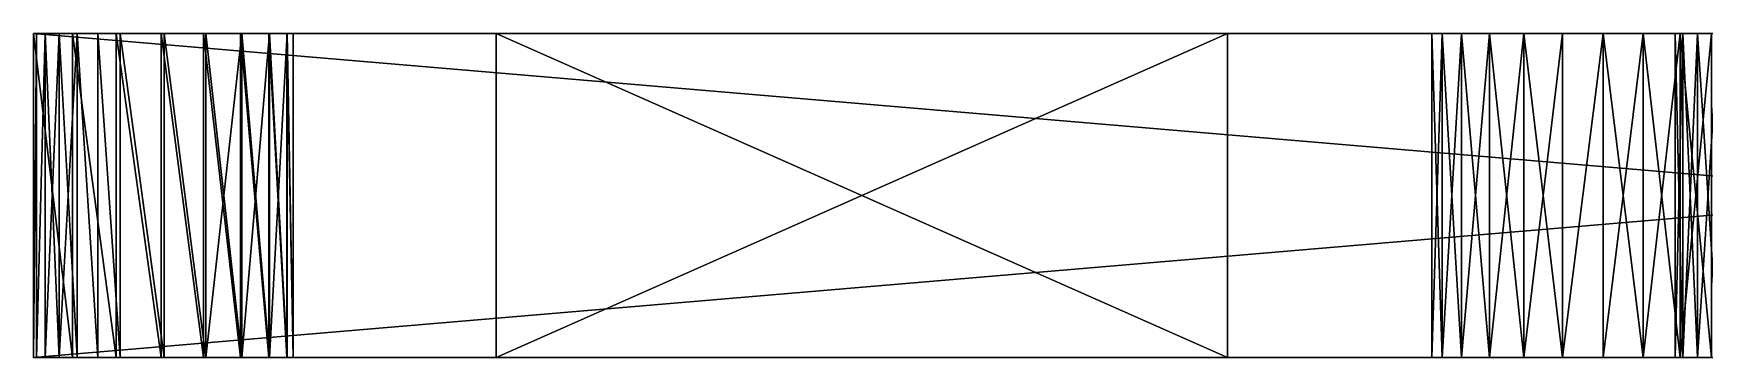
# Model space of a CAD drawing. Header units: metres. Extents: x -5.7 to 75.9, y 0 to 4.
# Drawn here: x -5.7 to 14.87, y 0 to 4 of the extents above; entities that cross this region are included whole.
import ezdxf

# ---------------------------------------------------------------- set-up
doc = ezdxf.new("R2010")
doc.units = ezdxf.units.M

msp = doc.modelspace()

# ---------------------------------------------------------------- linework, layer by layer
for points in [[(-5.696938, 4, 90), (-5.696938, 0, 90), (41.318542, 0, 90)], [(41.318542, 4, 90), (-5.696938, 4, 90), (41.318542, 0, 90)], [(-5.696938, 4, 75.859123), (-5.696938, 0, 75.859123), (-5.696938, 4, 90)], [(-5.696938, 4, 90), (-5.696938, 0, 75.859123), (-5.696938, 0, 90)], [(41.318542, 4, -5), (41.318542, 0, -5), (-5.696938, 0, -5)], [(-5.696938, 4, -5), (41.318542, 4, -5), (-5.696938, 0, -5)], [(-5.696938, 0, 75.859123), (-5.696938, 4, 75.859123), (-5.659972, 4, 75.589745)], [(-5.659972, 0, 75.589745), (-5.696938, 0, 75.859123), (-5.659972, 4, 75.589745)], [(-5.696938, 4, 11.299555), (-5.696938, 4, -5), (-5.696938, 0, 11.299555)], [(-5.696938, 4, -5), (-5.696938, 0, -5), (-5.696938, 0, 11.299555)], [(-5.213974, 4, 11.033628), (-5.696938, 4, 11.299555), (-5.213974, 0, 11.033628)], [(-5.696938, 4, 11.299555), (-5.696938, 0, 11.299555), (-5.213974, 0, 11.033628)], [(-5.696938, 4, 14.50414), (-5.213974, 4, 14.770066), (-5.213974, 0, 14.770066)], [(-5.696938, 4, 14.50414), (-5.213974, 0, 14.770066), (-5.696938, 0, 14.50414)], [(-5.696938, 0, 69.87207), (-5.659972, 4, 70.141449), (-5.696938, 4, 69.87207)], [(-5.696938, 0, 69.87207), (-5.659972, 0, 70.141449), (-5.659972, 4, 70.141449)], [(-5.696938, 4, 14.50414), (-5.696938, 0, 14.50414), (-5.696938, 0, 69.87207)], [(-5.696938, 4, 69.87207), (-5.696938, 4, 14.50414), (-5.696938, 0, 69.87207)], [(-5.696938, 4, 90), (0, 4, 84), (-5.696938, 4, 75.859123)], [(-5.659972, 4, 75.589745), (-5.696938, 4, 75.859123), (-4.902516, 4, 74.880486)], [(-4.902516, 4, 74.880486), (-5.696938, 4, 75.859123), (-4.631292, 4, 74.861282)], [(-4.631292, 4, 74.861282), (-5.696938, 4, 75.859123), (-4.088842, 4, 74.822876)], [(-5.696938, 4, 75.859123), (0, 4, 84), (-4.088842, 4, 74.822876)], [(-5.696938, 4, 11.299555), (-5.213974, 4, 11.033628), (-5.696938, 4, -5)], [(-5.696938, 4, 69.87207), (0, 4, 60), (-5.696938, 4, 14.50414)], [(0, 4, 60), (0, 4, 24), (-5.696938, 4, 14.50414)], [(-5.696938, 4, 14.50414), (0, 4, 24), (-5.213974, 4, 14.770066)], [(-5.696938, 4, -5), (-5.213974, 4, 11.033628), (0, 4)], [(-5.659972, 4, 70.141449), (-4.902516, 4, 70.850708), (-5.696938, 4, 69.87207)], [(-5.696938, 4, 69.87207), (-4.902516, 4, 70.850708), (-4.631292, 4, 70.869911)], [(0, 4, 84), (-5.696938, 4, 90), (9, 4, 84)], [(-5.696938, 4, 69.87207), (-4.631292, 4, 70.869911), (-4.088842, 4, 70.908318)], [(-5.696938, 4, 69.87207), (-4.088842, 4, 70.908318), (-3.576791, 4, 71.091423)], [(-5.696938, 4, 69.87207), (-3.576791, 4, 71.091423), (0, 4, 60)], [(9, 4, 84), (-5.696938, 4, 90), (41.318542, 4, 90)], [(-5.696938, 4, -5), (0, 4), (9, 4)], [(-5.696938, 4, -5), (9, 4), (41.318542, 4, -5)], [(-5.659972, 0, 75.589745), (-5.659972, 4, 75.589745), (-5.551807, 4, 75.340286)], [(-5.551807, 0, 75.340286), (-5.659972, 0, 75.589745), (-5.551807, 4, 75.340286)], [(-5.659972, 0, 70.141449), (-5.551807, 4, 70.390907), (-5.659972, 4, 70.141449)], [(-5.659972, 0, 70.141449), (-5.551807, 0, 70.390907), (-5.551807, 4, 70.390907)], [(-5.551807, 4, 75.340286), (-5.659972, 4, 75.589745), (-5.158542, 4, 74.972038)], [(-5.158542, 4, 74.972038), (-5.659972, 4, 75.589745), (-4.902516, 4, 74.880486)], [(-5.659972, 4, 70.141449), (-5.551807, 4, 70.390907), (-4.902516, 4, 70.850708)], [(-5.380441, 0, 75.129181), (-5.551807, 4, 75.340286), (-5.380441, 4, 75.129181)], [(-5.380441, 0, 75.129181), (-5.551807, 0, 75.340286), (-5.551807, 4, 75.340286)], [(-5.551807, 0, 70.390907), (-5.380441, 4, 70.602013), (-5.551807, 4, 70.390907)], [(-5.551807, 0, 70.390907), (-5.380441, 0, 70.602013), (-5.380441, 4, 70.602013)], [(-5.380441, 4, 75.129181), (-5.551807, 4, 75.340286), (-5.158542, 4, 74.972038)], [(-5.551807, 4, 70.390907), (-5.380441, 4, 70.602013), (-4.902516, 4, 70.850708)], [(-5.158542, 0, 74.972038), (-5.380441, 4, 75.129181), (-5.158542, 4, 74.972038)], [(-5.158542, 0, 74.972038), (-5.380441, 0, 75.129181), (-5.380441, 4, 75.129181)], [(-5.380441, 0, 70.602013), (-5.158542, 4, 70.759155), (-5.380441, 4, 70.602013)], [(-5.380441, 0, 70.602013), (-5.158542, 0, 70.759155), (-5.158542, 4, 70.759155)], [(-5.380441, 4, 70.602013), (-5.158542, 4, 70.759155), (-4.902516, 4, 70.850708)], [(-4.676754, 4, 10.909673), (-5.213974, 4, 11.033628), (-4.676754, 0, 10.909673)], [(-5.213974, 4, 11.033628), (-5.213974, 0, 11.033628), (-4.676754, 0, 10.909673)], [(-5.213974, 4, 14.770066), (-4.676754, 4, 14.894022), (-4.676754, 0, 14.894022)], [(-5.213974, 4, 14.770066), (-4.676754, 0, 14.894022), (-5.213974, 0, 14.770066)], [(-5.213974, 4, 11.033628), (-4.676754, 4, 10.909673), (0, 4)], [(-5.213974, 4, 14.770066), (0, 4, 24), (-4.676754, 4, 14.894022)], [(-4.902516, 0, 74.880486), (-5.158542, 4, 74.972038), (-4.902516, 4, 74.880486)], [(-4.902516, 0, 74.880486), (-5.158542, 0, 74.972038), (-5.158542, 4, 74.972038)], [(-4.902516, 0, 70.850708), (-4.902516, 4, 70.850708), (-5.158542, 4, 70.759155)], [(-5.158542, 0, 70.759155), (-4.902516, 0, 70.850708), (-5.158542, 4, 70.759155)], [(-4.631292, 0, 74.861282), (-4.902516, 4, 74.880486), (-4.631292, 4, 74.861282)], [(-4.631292, 0, 74.861282), (-4.902516, 0, 74.880486), (-4.902516, 4, 74.880486)], [(-4.631292, 0, 70.869911), (-4.631292, 4, 70.869911), (-4.902516, 4, 70.850708)], [(-4.902516, 0, 70.850708), (-4.631292, 0, 70.869911), (-4.902516, 4, 70.850708)], [(-4.126101, 4, 10.937108), (-4.676754, 4, 10.909673), (-4.126101, 0, 10.937108)], [(-4.676754, 4, 10.909673), (-4.676754, 0, 10.909673), (-4.126101, 0, 10.937108)], [(-4.676754, 4, 14.894022), (-4.126101, 4, 14.866587), (-4.126101, 0, 14.866587)], [(-4.676754, 4, 14.894022), (-4.126101, 0, 14.866587), (-4.676754, 0, 14.894022)], [(-4.676754, 4, 10.909673), (-4.126101, 4, 10.937108), (0, 4)], [(-4.676754, 4, 14.894022), (0, 4, 24), (-4.126101, 4, 14.866587)], [(-4.631292, 4, 74.861282), (-4.088842, 4, 74.822876), (-4.088842, 0, 74.822876)], [(-4.631292, 4, 74.861282), (-4.088842, 0, 74.822876), (-4.631292, 0, 74.861282)], [(-4.088842, 4, 70.908318), (-4.631292, 4, 70.869911), (-4.088842, 0, 70.908318)], [(-4.631292, 4, 70.869911), (-4.631292, 0, 70.869911), (-4.088842, 0, 70.908318)], [(-3.603863, 4, 11.113849), (-4.126101, 4, 10.937108), (-3.603863, 0, 11.113849)], [(-4.126101, 4, 10.937108), (-4.126101, 0, 10.937108), (-3.603863, 0, 11.113849)], [(-4.126101, 4, 14.866587), (-3.603863, 4, 14.689845), (-3.603863, 0, 14.689845)], [(-4.126101, 4, 14.866587), (-3.603863, 0, 14.689845), (-4.126101, 0, 14.866587)], [(-4.126101, 4, 10.937108), (-3.603863, 4, 11.113849), (0, 4)], [(-4.126101, 4, 14.866587), (0, 4, 24), (-3.603863, 4, 14.689845)], [(-4.088842, 4, 74.822876), (-3.576791, 4, 74.639771), (-3.576791, 0, 74.639771)], [(-4.088842, 4, 74.822876), (-3.576791, 0, 74.639771), (-4.088842, 0, 74.822876)], [(-3.576791, 4, 71.091423), (-4.088842, 4, 70.908318), (-3.576791, 0, 71.091423)], [(-4.088842, 4, 70.908318), (-4.088842, 0, 70.908318), (-3.576791, 0, 71.091423)], [(-4.088842, 4, 74.822876), (0, 4, 84), (-3.576791, 4, 74.639771)], [(-3.149724, 4, 11.426465), (-3.603863, 4, 11.113849), (-3.149724, 0, 11.426465)], [(-3.603863, 4, 11.113849), (-3.603863, 0, 11.113849), (-3.149724, 0, 11.426465)], [(-3.603863, 4, 14.689845), (-3.149724, 4, 14.37723), (-3.149724, 0, 14.37723)], [(-3.603863, 4, 14.689845), (-3.149724, 0, 14.37723), (-3.603863, 0, 14.689845)], [(-3.603863, 4, 11.113849), (-3.149724, 4, 11.426465), (0, 4)], [(-3.603863, 4, 14.689845), (0, 4, 24), (-3.149724, 4, 14.37723)], [(-3.576791, 4, 74.639771), (-3.132993, 4, 74.325493), (-3.576791, 0, 74.639771)], [(-3.132993, 4, 74.325493), (-3.132993, 0, 74.325493), (-3.576791, 0, 74.639771)], [(-3.132993, 4, 71.405701), (-3.576791, 4, 71.091423), (-3.132993, 0, 71.405701)], [(-3.576791, 4, 71.091423), (-3.576791, 0, 71.091423), (-3.132993, 0, 71.405701)], [(-3.576791, 4, 74.639771), (0, 4, 84), (-3.132993, 4, 74.325493)], [(-3.576791, 4, 71.091423), (-3.132993, 4, 71.405701), (0, 4, 60)], [(-2.798196, 4, 11.851199), (-3.149724, 4, 11.426465), (-2.798196, 0, 11.851199)], [(-3.149724, 4, 11.426465), (-3.149724, 0, 11.426465), (-2.798196, 0, 11.851199)], [(-3.149724, 4, 14.37723), (-2.798196, 4, 13.952496), (-2.798196, 0, 13.952496)], [(-3.149724, 4, 14.37723), (-2.798196, 0, 13.952496), (-3.149724, 0, 14.37723)], [(-3.149724, 4, 11.426465), (-2.798196, 4, 11.851199), (0, 4)], [(-3.149724, 4, 14.37723), (0, 4, 24), (-2.798196, 4, 13.952496)], [(-3.132993, 4, 74.325493), (-2.79026, 4, 73.903282), (-3.132993, 0, 74.325493)], [(-2.79026, 4, 73.903282), (-2.79026, 0, 73.903282), (-3.132993, 0, 74.325493)], [(-2.79026, 4, 71.827911), (-3.132993, 4, 71.405701), (-2.79026, 0, 71.827911)], [(-3.132993, 4, 71.405701), (-3.132993, 0, 71.405701), (-2.79026, 0, 71.827911)], [(-3.132993, 4, 74.325493), (0, 4, 84), (-2.79026, 4, 73.903282)], [(-3.132993, 4, 71.405701), (-2.79026, 4, 71.827911), (0, 4, 60)], [(-2.575993, 4, 12.355774), (-2.798196, 4, 11.851199), (-2.575993, 0, 12.355774)], [(-2.798196, 4, 11.851199), (-2.798196, 0, 11.851199), (-2.575993, 0, 12.355774)], [(-2.798196, 4, 13.952496), (-2.575993, 4, 13.447921), (-2.575993, 0, 13.447921)], [(-2.798196, 4, 13.952496), (-2.575993, 0, 13.447921), (-2.798196, 0, 13.952496)], [(-2.798196, 4, 11.851199), (-2.575993, 4, 12.355774), (0, 4)], [(-2.798196, 4, 13.952496), (0, 4, 24), (-2.575993, 4, 13.447921)], [(-2.79026, 4, 73.903282), (-2.573931, 4, 73.404358), (-2.79026, 0, 73.903282)], [(-2.573931, 4, 73.404358), (-2.573931, 0, 73.404358), (-2.79026, 0, 73.903282)], [(-2.573931, 4, 72.326836), (-2.79026, 4, 71.827911), (-2.573931, 0, 72.326836)], [(-2.79026, 4, 71.827911), (-2.79026, 0, 71.827911), (-2.573931, 0, 72.326836)], [(-2.79026, 4, 71.827911), (-2.573931, 4, 72.326836), (0, 4, 60)], [(-2.79026, 4, 73.903282), (0, 4, 84), (-2.573931, 4, 73.404358)], [(-2.5, 4, 12.901847), (-2.575993, 4, 12.355774), (-2.5, 0, 12.901847)], [(-2.575993, 4, 12.355774), (-2.575993, 0, 12.355774), (-2.5, 0, 12.901847)], [(-2.575993, 4, 13.447921), (-2.5, 4, 12.901847), (-2.5, 0, 12.901847)], [(-2.575993, 4, 13.447921), (-2.5, 0, 12.901847), (-2.575993, 0, 13.447921)], [(-2.575993, 4, 12.355774), (-2.5, 4, 12.901847), (0, 4)], [(-2.575993, 4, 13.447921), (0, 4, 24), (-2.5, 4, 12.901847)], [(-2.573931, 4, 73.404358), (-2.5, 4, 72.865601), (-2.5, 0, 72.865601)], [(-2.573931, 4, 73.404358), (-2.5, 0, 72.865601), (-2.573931, 0, 73.404358)], [(-2.5, 4, 72.865601), (-2.573931, 4, 72.326836), (-2.5, 0, 72.865601)], [(-2.573931, 4, 72.326836), (-2.573931, 0, 72.326836), (-2.5, 0, 72.865601)], [(-2.573931, 4, 72.326836), (-2.5, 4, 72.865601), (0, 4, 60)], [(-2.573931, 4, 73.404358), (0, 4, 84), (-2.5, 4, 72.865601)], [(-2.5, 4, 72.865601), (0, 4, 84), (0, 4, 60)], [(-2.5, 4, 12.901847), (0, 4, 24), (0, 4)], [(0, 4, 60), (0, 0, 60), (9, 4, 60)], [(9, 4, 60), (0, 0, 60), (9, 0, 60)], [(0, 4, 84), (0, 0, 84), (0, 4, 60)], [(0, 4, 60), (0, 0, 84), (0, 0, 60)], [(9, 4, 84), (9, 0, 84), (0, 4, 84)], [(0, 4, 84), (9, 0, 84), (0, 0, 84)], [(0, 4), (9, 0), (9, 4)], [(0, 0), (9, 0), (0, 4)], [(0, 4, 24), (0, 0), (0, 4)], [(0, 0, 24), (0, 0), (0, 4, 24)], [(9, 4, 24), (0, 0, 24), (0, 4, 24)], [(9, 0, 24), (0, 0, 24), (9, 4, 24)], [(0, 4, 24), (14.511828, 4, 37.188), (14.511828, 4, 36.812)], [(0, 4, 24), (14.511828, 4, 36.812), (14.605335, 4, 36.447815)], [(0, 4, 24), (14.605335, 4, 36.447815), (9, 4, 24)], [(0, 4, 60), (9, 4, 60), (14.605335, 4, 47.552185)], [(0, 4, 60), (14.605335, 4, 47.552185), (14.511828, 4, 47.188)], [(0, 4, 60), (14.511828, 4, 47.188), (14.511828, 4, 46.812)], [(0, 4, 60), (14.511828, 4, 46.812), (14.605335, 4, 46.447815)], [(0, 4, 60), (14.605335, 4, 46.447815), (14.605335, 4, 37.552185)], [(0, 4, 24), (0, 4, 60), (14.605335, 4, 37.552185)], [(0, 4, 24), (14.605335, 4, 37.552185), (14.511828, 4, 37.188)], [(9, 4, 60), (9, 0, 60), (9, 4, 84)], [(9, 4, 84), (9, 0, 60), (9, 0, 84)], [(9, 4), (9, 0, 24), (9, 4, 24)], [(9, 0), (9, 0, 24), (9, 4)], [(12.648441, 4, 14.711501), (9, 4, 24), (13.125237, 4, 14.866422)], [(13.125237, 4, 14.866422), (9, 4, 24), (13.625581, 4, 14.897901)], [(11.515771, 4, 73.116264), (9, 4, 60), (9, 4, 84)], [(11.640447, 4, 73.601845), (11.515771, 4, 73.116264), (9, 4, 84)], [(11.515771, 4, 72.614929), (9, 4, 60), (11.515771, 4, 73.116264)], [(11.640447, 4, 72.129349), (9, 4, 60), (11.515771, 4, 72.614929)], [(11.881966, 4, 71.690025), (9, 4, 60), (11.640447, 4, 72.129349)], [(11.515771, 4, 12.651181), (9, 4), (9, 4, 24)], [(11.515771, 4, 13.152514), (11.515771, 4, 12.651181), (9, 4, 24)], [(11.640447, 4, 13.638097), (11.515771, 4, 13.152514), (9, 4, 24)], [(11.640447, 4, 12.165598), (9, 4), (11.515771, 4, 12.651181)], [(11.881966, 4, 11.726276), (9, 4), (11.640447, 4, 12.165598)], [(13.625581, 4, 14.897901), (9, 4, 24), (14.118034, 4, 14.803961)], [(14.118034, 4, 14.803961), (9, 4, 24), (14.571653, 4, 14.590503)], [(9, 4, 84), (12.225152, 4, 74.406624), (11.881966, 4, 74.041168)], [(12.225152, 4, 74.406624), (9, 4, 84), (12.648441, 4, 74.675255)], [(9, 4, 84), (11.881966, 4, 74.041168), (11.640447, 4, 73.601845)], [(12.648441, 4, 74.675255), (9, 4, 84), (13.125237, 4, 74.83017)], [(13.125237, 4, 74.83017), (9, 4, 84), (13.625581, 4, 74.861649)], [(13.625581, 4, 74.861649), (9, 4, 84), (14.118034, 4, 74.767708)], [(9, 4, 24), (16.463526, 4, 35.573414), (27.511827, 4, 26.312)], [(14.118034, 4, 74.767708), (9, 4, 84), (14.571653, 4, 74.554253)], [(9, 4, 24), (27.511827, 4, 26.312), (27.605335, 4, 25.947813)], [(14.571653, 4, 14.590503), (9, 4, 24), (27.605335, 4, 25.947813)], [(11.881966, 4, 71.690025), (12.225152, 4, 71.32457), (9, 4, 60)], [(12.225152, 4, 71.32457), (12.648441, 4, 71.055946), (9, 4, 60)], [(12.648441, 4, 71.055946), (13.125237, 4, 70.901024), (9, 4, 60)], [(13.125237, 4, 70.901024), (13.625581, 4, 70.869545), (9, 4, 60)], [(13.625581, 4, 70.869545), (14.118034, 4, 70.963486), (9, 4, 60)], [(14.118034, 4, 70.963486), (14.571653, 4, 71.176941), (9, 4, 60)], [(14.571653, 4, 74.554253), (9, 4, 84), (41.318542, 4, 90)], [(9, 4, 60), (15.043864, 4, 48.155769), (14.786474, 4, 47.88168)], [(14.605335, 4, 36.447815), (14.786474, 4, 36.11832), (9, 4, 24)], [(14.786474, 4, 36.11832), (15.043864, 4, 35.844231), (9, 4, 24)], [(15.043864, 4, 35.844231), (15.361331, 4, 35.642761), (9, 4, 24)], [(15.043864, 4, 48.155769), (9, 4, 60), (15.361331, 4, 48.357239)], [(15.361331, 4, 35.642761), (15.718928, 4, 35.526569), (9, 4, 24)], [(15.718928, 4, 35.526569), (16.094185, 4, 35.50296), (9, 4, 24)], [(9, 4, 60), (14.786474, 4, 47.88168), (14.605335, 4, 47.552185)], [(16.094185, 4, 35.50296), (16.463526, 4, 35.573414), (9, 4, 24)], [(15.361331, 4, 48.357239), (9, 4, 60), (15.718928, 4, 48.473431)], [(15.718928, 4, 48.473431), (9, 4, 60), (16.094185, 4, 48.49704)], [(16.094185, 4, 48.49704), (9, 4, 60), (16.463526, 4, 48.426586)], [(9, 4, 60), (14.571653, 4, 71.176941), (27.605335, 4, 58.052185)], [(16.463526, 4, 48.426586), (9, 4, 60), (27.511827, 4, 57.688)], [(9, 4, 60), (27.605335, 4, 58.052185), (27.511827, 4, 57.688)], [(11.881966, 4, 11.726276), (12.225152, 4, 11.360821), (9, 4)], [(12.225152, 4, 11.360821), (12.648441, 4, 11.092194), (9, 4)], [(12.648441, 4, 11.092194), (13.125237, 4, 10.937273), (9, 4)], [(13.125237, 4, 10.937273), (13.625581, 4, 10.905794), (9, 4)], [(13.625581, 4, 10.905794), (14.118034, 4, 10.999734), (9, 4)], [(14.118034, 4, 10.999734), (14.571653, 4, 11.213191), (9, 4)], [(14.571653, 4, 11.213191), (14.957937, 4, 11.532753), (9, 4)], [(9, 4), (14.957937, 4, 11.532753), (41.318542, 4, -5)], [(9, 4, 24), (12.225152, 4, 14.442874), (11.881966, 4, 14.077417)], [(12.225152, 4, 14.442874), (9, 4, 24), (12.648441, 4, 14.711501)], [(9, 4, 24), (11.881966, 4, 14.077417), (11.640447, 4, 13.638097)], [(11.515771, 4, 73.116264), (11.640447, 4, 73.601845), (11.640447, 0, 73.601845)], [(11.515771, 4, 73.116264), (11.640447, 0, 73.601845), (11.515771, 0, 73.116264)], [(11.515771, 4, 73.116264), (11.515771, 0, 73.116264), (11.515771, 0, 72.614929)], [(11.515771, 4, 72.614929), (11.515771, 4, 73.116264), (11.515771, 0, 72.614929)], [(11.640447, 4, 72.129349), (11.515771, 4, 72.614929), (11.515771, 0, 72.614929)], [(11.640447, 4, 72.129349), (11.515771, 0, 72.614929), (11.640447, 0, 72.129349)], [(11.515771, 4, 13.152514), (11.640447, 4, 13.638097), (11.640447, 0, 13.638097)], [(11.515771, 4, 13.152514), (11.640447, 0, 13.638097), (11.515771, 0, 13.152514)], [(11.515771, 4, 12.651181), (11.515771, 4, 13.152514), (11.515771, 0, 13.152514)], [(11.515771, 4, 12.651181), (11.515771, 0, 13.152514), (11.515771, 0, 12.651181)], [(11.640447, 4, 12.165598), (11.515771, 4, 12.651181), (11.515771, 0, 12.651181)], [(11.640447, 4, 12.165598), (11.515771, 0, 12.651181), (11.640447, 0, 12.165598)], [(11.640447, 4, 73.601845), (11.881966, 4, 74.041168), (11.640447, 0, 73.601845)], [(11.881966, 4, 74.041168), (11.881966, 0, 74.041168), (11.640447, 0, 73.601845)], [(11.881966, 4, 71.690025), (11.640447, 4, 72.129349), (11.640447, 0, 72.129349)], [(11.881966, 4, 71.690025), (11.640447, 0, 72.129349), (11.881966, 0, 71.690025)], [(11.640447, 4, 13.638097), (11.881966, 4, 14.077417), (11.881966, 0, 14.077417)], [(11.640447, 4, 13.638097), (11.881966, 0, 14.077417), (11.640447, 0, 13.638097)], [(11.881966, 4, 11.726276), (11.640447, 4, 12.165598), (11.640447, 0, 12.165598)], [(11.881966, 4, 11.726276), (11.640447, 0, 12.165598), (11.881966, 0, 11.726276)], [(11.881966, 4, 74.041168), (12.225152, 4, 74.406624), (12.225152, 0, 74.406624)], [(11.881966, 4, 74.041168), (12.225152, 0, 74.406624), (11.881966, 0, 74.041168)], [(11.881966, 4, 71.690025), (11.881966, 0, 71.690025), (12.225152, 0, 71.32457)], [(12.225152, 4, 71.32457), (11.881966, 4, 71.690025), (12.225152, 0, 71.32457)], [(11.881966, 4, 14.077417), (12.225152, 4, 14.442874), (12.225152, 0, 14.442874)], [(11.881966, 4, 14.077417), (12.225152, 0, 14.442874), (11.881966, 0, 14.077417)], [(12.225152, 4, 11.360821), (11.881966, 4, 11.726276), (11.881966, 0, 11.726276)], [(12.225152, 4, 11.360821), (11.881966, 0, 11.726276), (12.225152, 0, 11.360821)], [(12.225152, 4, 74.406624), (12.648441, 4, 74.675255), (12.225152, 0, 74.406624)], [(12.648441, 4, 74.675255), (12.648441, 0, 74.675255), (12.225152, 0, 74.406624)], [(12.225152, 4, 71.32457), (12.225152, 0, 71.32457), (12.648441, 0, 71.055946)], [(12.648441, 4, 71.055946), (12.225152, 4, 71.32457), (12.648441, 0, 71.055946)], [(12.225152, 4, 14.442874), (12.648441, 4, 14.711501), (12.648441, 0, 14.711501)], [(12.225152, 4, 14.442874), (12.648441, 0, 14.711501), (12.225152, 0, 14.442874)], [(12.648441, 4, 11.092194), (12.225152, 4, 11.360821), (12.225152, 0, 11.360821)], [(12.648441, 4, 11.092194), (12.225152, 0, 11.360821), (12.648441, 0, 11.092194)], [(12.648441, 4, 74.675255), (13.125237, 4, 74.83017), (12.648441, 0, 74.675255)], [(13.125237, 4, 74.83017), (13.125237, 0, 74.83017), (12.648441, 0, 74.675255)], [(12.648441, 4, 71.055946), (12.648441, 0, 71.055946), (13.125237, 0, 70.901024)], [(13.125237, 4, 70.901024), (12.648441, 4, 71.055946), (13.125237, 0, 70.901024)], [(12.648441, 4, 14.711501), (13.125237, 4, 14.866422), (13.125237, 0, 14.866422)], [(12.648441, 4, 14.711501), (13.125237, 0, 14.866422), (12.648441, 0, 14.711501)], [(13.125237, 4, 10.937273), (12.648441, 4, 11.092194), (12.648441, 0, 11.092194)], [(13.125237, 4, 10.937273), (12.648441, 0, 11.092194), (13.125237, 0, 10.937273)], [(13.125237, 4, 74.83017), (13.625581, 4, 74.861649), (13.125237, 0, 74.83017)], [(13.625581, 4, 74.861649), (13.625581, 0, 74.861649), (13.125237, 0, 74.83017)], [(13.625581, 4, 70.869545), (13.125237, 4, 70.901024), (13.125237, 0, 70.901024)], [(13.625581, 4, 70.869545), (13.125237, 0, 70.901024), (13.625581, 0, 70.869545)], [(13.125237, 4, 14.866422), (13.625581, 4, 14.897901), (13.125237, 0, 14.866422)], [(13.625581, 4, 14.897901), (13.625581, 0, 14.897901), (13.125237, 0, 14.866422)], [(13.625581, 4, 10.905794), (13.125237, 4, 10.937273), (13.125237, 0, 10.937273)], [(13.625581, 4, 10.905794), (13.125237, 0, 10.937273), (13.625581, 0, 10.905794)], [(13.625581, 4, 70.869545), (13.625581, 0, 70.869545), (14.118034, 0, 70.963486)], [(14.118034, 4, 70.963486), (13.625581, 4, 70.869545), (14.118034, 0, 70.963486)], [(13.625581, 4, 74.861649), (14.118034, 4, 74.767708), (14.118034, 0, 74.767708)], [(13.625581, 4, 74.861649), (14.118034, 0, 74.767708), (13.625581, 0, 74.861649)], [(13.625581, 4, 14.897901), (14.118034, 4, 14.803961), (14.118034, 0, 14.803961)], [(13.625581, 4, 14.897901), (14.118034, 0, 14.803961), (13.625581, 0, 14.897901)], [(14.118034, 4, 10.999734), (13.625581, 4, 10.905794), (13.625581, 0, 10.905794)], [(14.118034, 4, 10.999734), (13.625581, 0, 10.905794), (14.118034, 0, 10.999734)], [(14.118034, 4, 70.963486), (14.118034, 0, 70.963486), (14.571653, 0, 71.176941)], [(14.571653, 4, 71.176941), (14.118034, 4, 70.963486), (14.571653, 0, 71.176941)], [(14.118034, 4, 74.767708), (14.571653, 4, 74.554253), (14.118034, 0, 74.767708)], [(14.571653, 4, 74.554253), (14.571653, 0, 74.554253), (14.118034, 0, 74.767708)], [(14.571653, 4, 11.213191), (14.118034, 0, 10.999734), (14.571653, 0, 11.213191)], [(14.118034, 4, 14.803961), (14.571653, 4, 14.590503), (14.118034, 0, 14.803961)], [(14.571653, 4, 14.590503), (14.571653, 0, 14.590503), (14.118034, 0, 14.803961)], [(14.571653, 4, 11.213191), (14.118034, 4, 10.999734), (14.118034, 0, 10.999734)], [(14.605335, 4, 37.552185), (14.605335, 0, 37.552185), (14.511828, 0, 37.188)], [(14.511828, 4, 37.188), (14.605335, 4, 37.552185), (14.511828, 0, 37.188)], [(14.511828, 4, 37.188), (14.511828, 0, 37.188), (14.511828, 0, 36.812)], [(14.511828, 4, 36.812), (14.511828, 4, 37.188), (14.511828, 0, 36.812)], [(14.605335, 4, 36.447815), (14.511828, 4, 36.812), (14.511828, 0, 36.812)], [(14.605335, 4, 36.447815), (14.511828, 0, 36.812), (14.605335, 0, 36.447815)], [(14.511828, 4, 47.188), (14.605335, 4, 47.552185), (14.605335, 0, 47.552185)], [(14.511828, 4, 47.188), (14.605335, 0, 47.552185), (14.511828, 0, 47.188)], [(14.511828, 4, 46.812), (14.511828, 4, 47.188), (14.511828, 0, 47.188)], [(14.511828, 4, 46.812), (14.511828, 0, 47.188), (14.511828, 0, 46.812)], [(14.605335, 4, 46.447815), (14.511828, 4, 46.812), (14.511828, 0, 46.812)], [(14.605335, 4, 46.447815), (14.511828, 0, 46.812), (14.605335, 0, 46.447815)], [(14.571653, 4, 71.176941), (14.571653, 0, 71.176941), (14.957937, 0, 71.496506)], [(14.957937, 4, 71.496506), (14.571653, 4, 71.176941), (14.957937, 0, 71.496506)], [(14.571653, 4, 74.554253), (14.957937, 4, 74.234688), (14.957937, 0, 74.234688)], [(14.571653, 4, 74.554253), (14.957937, 0, 74.234688), (14.571653, 0, 74.554253)], [(14.957937, 4, 11.532753), (14.571653, 4, 11.213191), (14.571653, 0, 11.213191)], [(14.957937, 4, 11.532753), (14.571653, 0, 11.213191), (14.957937, 0, 11.532753)], [(14.571653, 4, 14.590503), (14.957937, 4, 14.270942), (14.957937, 0, 14.270942)], [(14.571653, 4, 14.590503), (14.957937, 0, 14.270942), (14.571653, 0, 14.590503)], [(14.571653, 4, 14.590503), (27.605335, 4, 25.947813), (27.786474, 4, 25.618322)], [(14.957937, 4, 14.270942), (14.571653, 4, 14.590503), (27.786474, 4, 25.618322)], [(14.957937, 4, 74.234688), (14.571653, 4, 74.554253), (41.318542, 4, 90)], [(14.571653, 4, 71.176941), (14.957937, 4, 71.496506), (27.786474, 4, 58.38168)], [(14.571653, 4, 71.176941), (27.786474, 4, 58.38168), (27.605335, 4, 58.052185)], [(14.605335, 4, 37.552185), (14.786474, 4, 37.88168), (14.605335, 0, 37.552185)], [(14.786474, 4, 37.88168), (14.786474, 0, 37.88168), (14.605335, 0, 37.552185)], [(14.605335, 4, 36.447815), (14.605335, 0, 36.447815), (14.786474, 0, 36.11832)], [(14.786474, 4, 36.11832), (14.605335, 4, 36.447815), (14.786474, 0, 36.11832)], [(14.605335, 4, 47.552185), (14.786474, 4, 47.88168), (14.786474, 0, 47.88168)], [(14.605335, 4, 47.552185), (14.786474, 0, 47.88168), (14.605335, 0, 47.552185)], [(14.786474, 4, 46.11832), (14.605335, 4, 46.447815), (14.605335, 0, 46.447815)], [(14.786474, 4, 46.11832), (14.605335, 0, 46.447815), (14.786474, 0, 46.11832)], [(14.786474, 4, 46.11832), (14.786474, 4, 37.88168), (14.605335, 4, 37.552185)], [(14.605335, 4, 46.447815), (14.786474, 4, 46.11832), (14.605335, 4, 37.552185)], [(14.786474, 4, 37.88168), (15.043864, 4, 38.155769), (14.786474, 0, 37.88168)], [(15.043864, 4, 38.155769), (15.043864, 0, 38.155769), (14.786474, 0, 37.88168)], [(14.786474, 4, 36.11832), (14.786474, 0, 36.11832), (15.043864, 0, 35.844231)], [(15.043864, 4, 35.844231), (14.786474, 4, 36.11832), (15.043864, 0, 35.844231)], [(14.786474, 4, 47.88168), (15.043864, 4, 48.155769), (15.043864, 0, 48.155769)], [(14.786474, 4, 47.88168), (15.043864, 0, 48.155769), (14.786474, 0, 47.88168)], [(15.043864, 4, 45.844231), (14.786474, 4, 46.11832), (14.786474, 0, 46.11832)], [(15.043864, 4, 45.844231), (14.786474, 0, 46.11832), (15.043864, 0, 45.844231)], [(15.043864, 4, 45.844231), (15.043864, 4, 38.155769), (14.786474, 4, 37.88168)], [(14.786474, 4, 46.11832), (15.043864, 4, 45.844231), (14.786474, 4, 37.88168)], [(-5.696938, 0, 75.859123), (0, 0, 84), (-5.696938, 0, 90)], [(-4.902516, 0, 74.880486), (-5.696938, 0, 75.859123), (-5.659972, 0, 75.589745)], [(-4.631292, 0, 74.861282), (-5.696938, 0, 75.859123), (-4.902516, 0, 74.880486)], [(-4.088842, 0, 74.822876), (-5.696938, 0, 75.859123), (-4.631292, 0, 74.861282)], [(-4.088842, 0, 74.822876), (0, 0, 84), (-5.696938, 0, 75.859123)], [(-5.696938, 0, -5), (-5.213974, 0, 11.033628), (-5.696938, 0, 11.299555)], [(-5.696938, 0, 14.50414), (0, 0, 24), (0, 0, 60)], [(-5.696938, 0, 14.50414), (0, 0, 60), (-5.696938, 0, 69.87207)], [(-5.213974, 0, 14.770066), (0, 0, 24), (-5.696938, 0, 14.50414)], [(-5.696938, 0, 69.87207), (-4.902516, 0, 70.850708), (-5.659972, 0, 70.141449)], [(-4.631292, 0, 70.869911), (-4.902516, 0, 70.850708), (-5.696938, 0, 69.87207)], [(0, 0), (-5.213974, 0, 11.033628), (-5.696938, 0, -5)], [(9, 0, 84), (-5.696938, 0, 90), (0, 0, 84)], [(-4.088842, 0, 70.908318), (-4.631292, 0, 70.869911), (-5.696938, 0, 69.87207)], [(-3.576791, 0, 71.091423), (-4.088842, 0, 70.908318), (-5.696938, 0, 69.87207)], [(0, 0, 60), (-3.576791, 0, 71.091423), (-5.696938, 0, 69.87207)], [(41.318542, 0, 90), (-5.696938, 0, 90), (9, 0, 84)], [(9, 0), (0, 0), (-5.696938, 0, -5)], [(41.318542, 0, -5), (9, 0), (-5.696938, 0, -5)], [(-5.158542, 0, 74.972038), (-5.659972, 0, 75.589745), (-5.551807, 0, 75.340286)], [(-4.902516, 0, 74.880486), (-5.659972, 0, 75.589745), (-5.158542, 0, 74.972038)], [(-4.902516, 0, 70.850708), (-5.551807, 0, 70.390907), (-5.659972, 0, 70.141449)], [(-5.158542, 0, 74.972038), (-5.551807, 0, 75.340286), (-5.380441, 0, 75.129181)], [(-4.902516, 0, 70.850708), (-5.380441, 0, 70.602013), (-5.551807, 0, 70.390907)], [(-4.902516, 0, 70.850708), (-5.158542, 0, 70.759155), (-5.380441, 0, 70.602013)], [(-4.676754, 0, 14.894022), (0, 0, 24), (-5.213974, 0, 14.770066)], [(0, 0), (-4.676754, 0, 10.909673), (-5.213974, 0, 11.033628)], [(0, 0), (-4.126101, 0, 10.937108), (-4.676754, 0, 10.909673)], [(-4.126101, 0, 14.866587), (0, 0, 24), (-4.676754, 0, 14.894022)], [(0, 0), (-3.603863, 0, 11.113849), (-4.126101, 0, 10.937108)], [(-3.603863, 0, 14.689845), (0, 0, 24), (-4.126101, 0, 14.866587)], [(-3.576791, 0, 74.639771), (0, 0, 84), (-4.088842, 0, 74.822876)], [(0, 0), (-3.149724, 0, 11.426465), (-3.603863, 0, 11.113849)], [(-3.149724, 0, 14.37723), (0, 0, 24), (-3.603863, 0, 14.689845)], [(-3.132993, 0, 74.325493), (0, 0, 84), (-3.576791, 0, 74.639771)], [(0, 0, 60), (-3.132993, 0, 71.405701), (-3.576791, 0, 71.091423)], [(0, 0), (-2.798196, 0, 11.851199), (-3.149724, 0, 11.426465)], [(-2.798196, 0, 13.952496), (0, 0, 24), (-3.149724, 0, 14.37723)], [(-2.79026, 0, 73.903282), (0, 0, 84), (-3.132993, 0, 74.325493)], [(0, 0, 60), (-2.79026, 0, 71.827911), (-3.132993, 0, 71.405701)], [(0, 0), (-2.575993, 0, 12.355774), (-2.798196, 0, 11.851199)], [(-2.575993, 0, 13.447921), (0, 0, 24), (-2.798196, 0, 13.952496)], [(0, 0, 60), (-2.573931, 0, 72.326836), (-2.79026, 0, 71.827911)], [(-2.573931, 0, 73.404358), (0, 0, 84), (-2.79026, 0, 73.903282)], [(0, 0), (-2.5, 0, 12.901847), (-2.575993, 0, 12.355774)], [(-2.5, 0, 12.901847), (0, 0, 24), (-2.575993, 0, 13.447921)], [(0, 0, 60), (-2.5, 0, 72.865601), (-2.573931, 0, 72.326836)], [(-2.5, 0, 72.865601), (0, 0, 84), (-2.573931, 0, 73.404358)], [(0, 0, 60), (0, 0, 84), (-2.5, 0, 72.865601)], [(0, 0), (0, 0, 24), (-2.5, 0, 12.901847)], [(14.511828, 0, 36.812), (14.511828, 0, 37.188), (0, 0, 24)], [(14.605335, 0, 36.447815), (14.511828, 0, 36.812), (0, 0, 24)], [(14.605335, 0, 47.552185), (9, 0, 60), (0, 0, 60)], [(14.511828, 0, 47.188), (14.605335, 0, 47.552185), (0, 0, 60)], [(9, 0, 24), (14.605335, 0, 36.447815), (0, 0, 24)], [(14.511828, 0, 46.812), (14.511828, 0, 47.188), (0, 0, 60)], [(14.605335, 0, 46.447815), (14.511828, 0, 46.812), (0, 0, 60)], [(14.605335, 0, 37.552185), (14.605335, 0, 46.447815), (0, 0, 60)], [(14.605335, 0, 37.552185), (0, 0, 60), (0, 0, 24)], [(14.511828, 0, 37.188), (14.605335, 0, 37.552185), (0, 0, 24)], [(12.648441, 0, 14.711501), (9, 0, 24), (12.225152, 0, 14.442874)], [(11.640447, 0, 13.638097), (11.881966, 0, 14.077417), (9, 0, 24)], [(13.125237, 0, 14.866422), (9, 0, 24), (12.648441, 0, 14.711501)], [(13.625581, 0, 14.897901), (9, 0, 24), (13.125237, 0, 14.866422)], [(14.118034, 0, 14.803961), (9, 0, 24), (13.625581, 0, 14.897901)], [(9, 0, 84), (9, 0, 60), (11.515771, 0, 72.614929)], [(9, 0, 84), (11.515771, 0, 72.614929), (11.515771, 0, 73.116264)], [(9, 0, 84), (11.515771, 0, 73.116264), (11.640447, 0, 73.601845)], [(11.515771, 0, 72.614929), (9, 0, 60), (11.640447, 0, 72.129349)], [(11.640447, 0, 72.129349), (9, 0, 60), (11.881966, 0, 71.690025)], [(9, 0, 24), (9, 0), (11.515771, 0, 12.651181)], [(9, 0, 24), (11.515771, 0, 12.651181), (11.515771, 0, 13.152514)], [(9, 0, 24), (11.515771, 0, 13.152514), (11.640447, 0, 13.638097)], [(11.515771, 0, 12.651181), (9, 0), (11.640447, 0, 12.165598)], [(11.640447, 0, 12.165598), (9, 0), (11.881966, 0, 11.726276)], [(14.571653, 0, 14.590503), (9, 0, 24), (14.118034, 0, 14.803961)], [(11.881966, 0, 74.041168), (12.225152, 0, 74.406624), (9, 0, 84)], [(12.648441, 0, 74.675255), (9, 0, 84), (12.225152, 0, 74.406624)], [(11.640447, 0, 73.601845), (11.881966, 0, 74.041168), (9, 0, 84)], [(13.125237, 0, 74.83017), (9, 0, 84), (12.648441, 0, 74.675255)], [(13.625581, 0, 74.861649), (9, 0, 84), (13.125237, 0, 74.83017)], [(14.118034, 0, 74.767708), (9, 0, 84), (13.625581, 0, 74.861649)], [(14.571653, 0, 74.554253), (9, 0, 84), (14.118034, 0, 74.767708)], [(27.511827, 0, 26.312), (16.463526, 0, 35.573414), (9, 0, 24)], [(27.605335, 0, 25.947813), (27.511827, 0, 26.312), (9, 0, 24)], [(27.605335, 0, 25.947813), (9, 0, 24), (14.571653, 0, 14.590503)], [(9, 0, 60), (12.225152, 0, 71.32457), (11.881966, 0, 71.690025)], [(9, 0, 60), (12.648441, 0, 71.055946), (12.225152, 0, 71.32457)], [(9, 0, 60), (13.125237, 0, 70.901024), (12.648441, 0, 71.055946)], [(9, 0, 60), (13.625581, 0, 70.869545), (13.125237, 0, 70.901024)], [(9, 0, 60), (14.118034, 0, 70.963486), (13.625581, 0, 70.869545)], [(9, 0, 60), (14.571653, 0, 71.176941), (14.118034, 0, 70.963486)], [(41.318542, 0, 90), (9, 0, 84), (14.571653, 0, 74.554253)], [(14.786474, 0, 47.88168), (15.043864, 0, 48.155769), (9, 0, 60)], [(15.361331, 0, 48.357239), (9, 0, 60), (15.043864, 0, 48.155769)], [(14.605335, 0, 47.552185), (14.786474, 0, 47.88168), (9, 0, 60)], [(9, 0, 24), (14.786474, 0, 36.11832), (14.605335, 0, 36.447815)], [(9, 0, 24), (15.043864, 0, 35.844231), (14.786474, 0, 36.11832)], [(9, 0, 24), (15.361331, 0, 35.642761), (15.043864, 0, 35.844231)], [(15.718928, 0, 48.473431), (9, 0, 60), (15.361331, 0, 48.357239)], [(9, 0, 24), (15.718928, 0, 35.526569), (15.361331, 0, 35.642761)], [(9, 0, 24), (16.094185, 0, 35.50296), (15.718928, 0, 35.526569)], [(9, 0, 24), (16.463526, 0, 35.573414), (16.094185, 0, 35.50296)], [(16.094185, 0, 48.49704), (9, 0, 60), (15.718928, 0, 48.473431)], [(16.463526, 0, 48.426586), (9, 0, 60), (16.094185, 0, 48.49704)], [(27.605335, 0, 58.052185), (14.571653, 0, 71.176941), (9, 0, 60)], [(27.511827, 0, 57.688), (9, 0, 60), (16.463526, 0, 48.426586)], [(27.511827, 0, 57.688), (27.605335, 0, 58.052185), (9, 0, 60)], [(9, 0), (12.225152, 0, 11.360821), (11.881966, 0, 11.726276)], [(9, 0), (12.648441, 0, 11.092194), (12.225152, 0, 11.360821)], [(9, 0), (13.125237, 0, 10.937273), (12.648441, 0, 11.092194)], [(9, 0), (13.625581, 0, 10.905794), (13.125237, 0, 10.937273)], [(9, 0), (14.118034, 0, 10.999734), (13.625581, 0, 10.905794)], [(9, 0), (14.571653, 0, 11.213191), (14.118034, 0, 10.999734)], [(9, 0), (14.957937, 0, 11.532753), (14.571653, 0, 11.213191)], [(41.318542, 0, -5), (14.957937, 0, 11.532753), (9, 0)], [(11.881966, 0, 14.077417), (12.225152, 0, 14.442874), (9, 0, 24)], [(41.318542, 0, 90), (14.571653, 0, 74.554253), (14.957937, 0, 74.234688)], [(27.786474, 0, 25.618322), (27.605335, 0, 25.947813), (14.571653, 0, 14.590503)], [(27.786474, 0, 25.618322), (14.571653, 0, 14.590503), (14.957937, 0, 14.270942)], [(27.786474, 0, 58.38168), (14.957937, 0, 71.496506), (14.571653, 0, 71.176941)], [(27.605335, 0, 58.052185), (27.786474, 0, 58.38168), (14.571653, 0, 71.176941)], [(14.786474, 0, 37.88168), (14.786474, 0, 46.11832), (14.605335, 0, 46.447815)], [(14.605335, 0, 37.552185), (14.786474, 0, 37.88168), (14.605335, 0, 46.447815)], [(15.043864, 0, 38.155769), (15.043864, 0, 45.844231), (14.786474, 0, 46.11832)], [(14.786474, 0, 37.88168), (15.043864, 0, 38.155769), (14.786474, 0, 46.11832)]]:
    msp.add_3dface(points)

doc.saveas('drawing.dxf')
